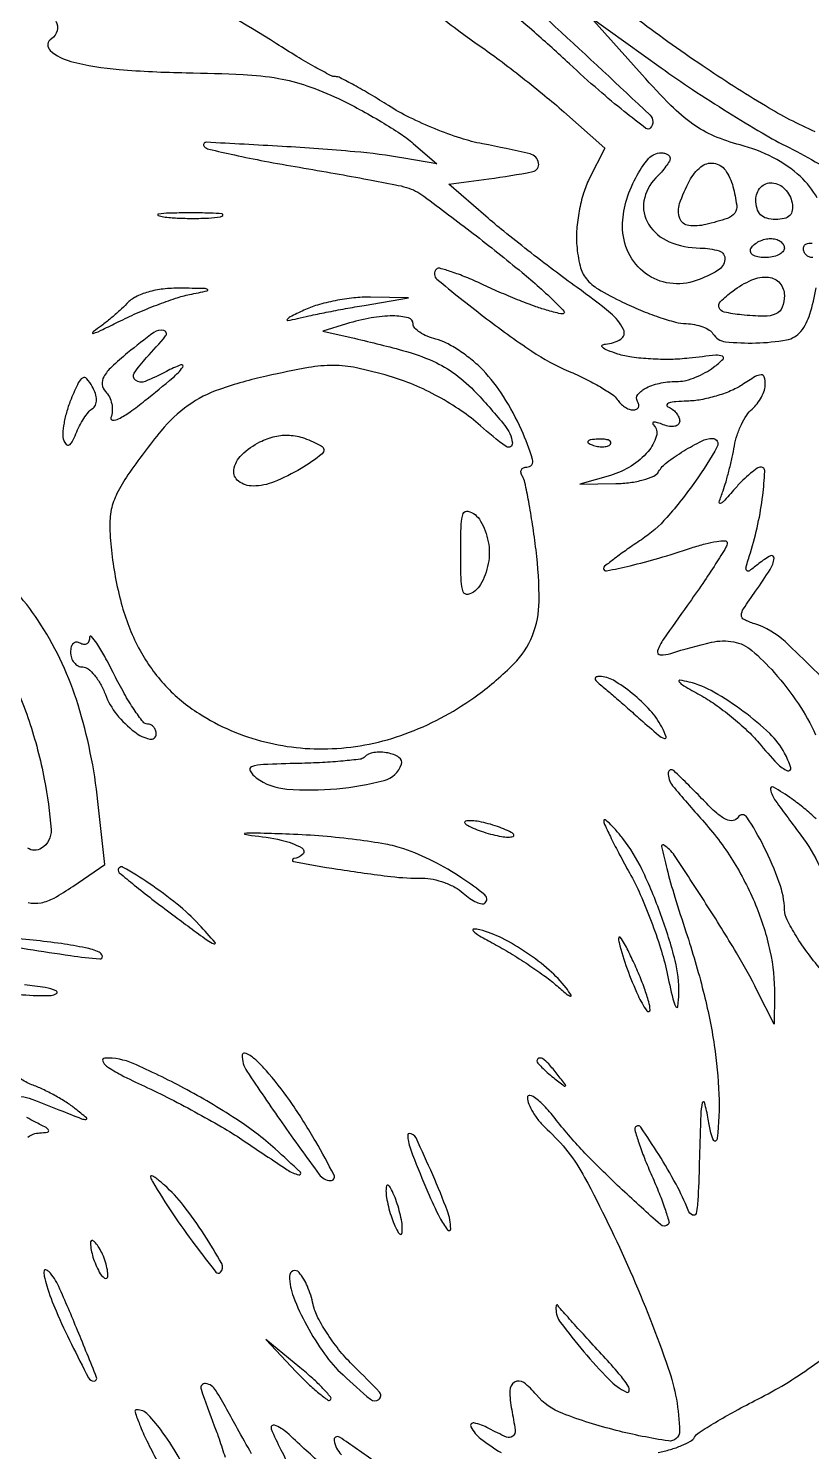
# Model space of a CAD drawing. Extents: x 39 to 1071, y 2 to 926.
# Drawn here: x 543.6 to 625.9, y 628.6 to 778.1 of the extents above; entities that cross this region are included whole.
import ezdxf

# ---------------------------------------------------------------- set-up
doc = ezdxf.new("R2010")
doc.units = 0

msp = doc.modelspace()

# ---------------------------------------------------------------- linework, layer by layer
for points in [[(583.889788, 790.701463, -0.044051), (589.502894, 786.65995, -0.008317), (598.933421, 778.242251, -0.002557), (608.884677, 768.963145, -0.41799), (608.916485, 767.603272, -0.379437), (608.45971, 767.568014, -0.005718), (606.178909, 769.337095, -0.01207), (603.493821, 771.577154, -0.007284), (600.416485, 774.353308, 0.008318), (596.736041, 777.659768, 0.004732), (592.181717, 781.541389, 0.004724), (587.52029, 785.364506, 0.007783), (583.5, 788.496941, -0.002142), (577.014916, 793.433293, -0.279693), (576.666351, 794.330793, -0.521166), (577.248607, 794.601302, -0.002508)], [(611, 764.428571, -0.136573), (610.914185, 764.120258, -0.020956), (610.559375, 763.584375, -0.0221), (610.074343, 762.973333, -0.017569), (609.5, 762.357143, 0.153392), (608.251192, 759.964179, 0.187317), (608.734026, 757.503591, 0.152808), (610.910072, 755.65798, 0.100372), (614.154762, 755, -0.075287), (616.162258, 754.695999, -0.362022), (616.745626, 753.796835, -0.232712), (615.99176, 752.637231, -0.049363), (613.745782, 751.584212, -0.119551), (610.96244, 751.299892, -0.125553), (608.414599, 752.335221, -0.122969), (606.637417, 754.48713, -0.111864), (606, 757.300547, -0.069005), (606.347445, 759.806088, -0.052382), (607.378054, 762.384511, -0.055372), (608.738089, 764.39157, -0.219584), (610.056704, 765, -0.058665), (610.417469, 764.957525, -0.077722), (610.722907, 764.832143, -0.096326), (610.927524, 764.646537, -0.161898)], [(617.601044, 761.45343, -0.023322), (617.991884, 759.518088, -0.196086), (617.78895, 758.669092, -0.162311), (617.027989, 758.117642, -0.014845), (614.74795, 757.472876, -0.09443), (612.949013, 757.369137, -0.277607), (612.017306, 758.110742, -0.172542), (611.993678, 759.662518, -0.041249), (613.035184, 762.065741, -0.096743), (614.221702, 763.520222, -0.209732), (615.580091, 763.911067, -0.206708), (616.802257, 763.176825, -0.094336)], [(623.811841, 759.738516, -0.081073), (623.83397, 758.961175, -0.164476), (623.565907, 758.419258, -0.142094), (622.988401, 758.101437, -0.055256), (622.073324, 758, -0.067185), (621.143857, 758.125458, -0.12999), (620.5, 758.5, -0.12999), (620.125458, 759.143857, -0.067185), (620, 760.073324, -0.188778), (620.511028, 761.378606, -0.232055), (621.717666, 761.844438, -0.183129), (623.06416, 761.194252, -0.143076)], [(557.767909, 758.275269, 0.018638), (559.218327, 758.150328, 0.01259), (560.878422, 758.111345, 0.012695), (562.487453, 758.154945, 0.024559), (563.767909, 758.285474, 0.212532), (564.000181, 758.434198, 0.556092), (563.934948, 758.575472, 0.025342), (562.655786, 758.668409, 0.005888), (560.5, 758.690131, 0.005499), (558.352754, 758.662864, 0.031761), (557.222448, 758.564056, 0.756877), (557.205163, 758.425738, 0.069146)], [(623, 755, -0.195654), (622.844577, 754.618015, -0.086673), (622.395164, 754.29375, -0.066561), (621.729059, 754.073608, -0.0466), (620.940983, 754, -0.047867), (620.195401, 754.071541, -0.104212), (619.66835, 754.29375, -0.181468), (619.441401, 754.621877, -0.202618), (619.5, 755, -0.08825), (619.842344, 755.382836, -0.053305), (620.359775, 755.70625, -0.051278), (620.961978, 755.925833, -0.061875), (621.559017, 756, -0.067639), (622.109818, 755.925146, -0.08433), (622.576711, 755.70625, -0.09965), (622.888931, 755.38134, -0.142666)], [(623, 750, -0.093201), (622.769837, 748.775954, -0.196893), (622.115581, 748.088336, -0.111164), (620.853374, 747.832441, -0.021172), (618.5, 747.982626, -0.023807), (616.680001, 748.264535, -0.259046), (616.136298, 748.730191, -0.298939), (616.285384, 749.380534, -0.029209), (617.573001, 750.478529, -0.060008), (619.571811, 751.643779, -0.124609), (621.342023, 751.92944, -0.19916), (622.523434, 751.312695, -0.175905)], [(553.912251, 749.166667, -0.01773), (553.166008, 748.436972, -0.01054), (552.22918, 747.619193, -0.010542), (551.259566, 746.842309, -0.017868), (550.412251, 746.239096, 0.204961), (550.305438, 746.077314, 0.585502), (550.383599, 746.012724, 0.019619), (551.374952, 746.441232, 0.00459), (553, 747.239096, -0.013562), (554.942757, 748.150062, -0.011198), (557.059375, 749.017502, -0.011356), (559.038107, 749.726016, -0.029473), (560.5, 750.118359, 0.002986), (562.361095, 750.513567, 0.661754), (562.386071, 750.646004, 0.143647), (562.061421, 750.747377, 0.00131), (559.5, 750.785025, 0.031762), (557.729658, 750.693902, 0.04177), (556.144446, 750.375169, 0.047688), (554.838245, 749.857667, 0.084481)], [(572.5, 748.464812, 0.004235), (571.075079, 747.763554, 0.112787), (570.750571, 747.495489, 0.692429), (570.823637, 747.377778, 0.012349), (571.838964, 747.60554, -0.009811), (573.049042, 747.883448, -0.003129), (574.860037, 748.250306, -0.003121), (576.882924, 748.63383, -0.003477), (578.838964, 748.978005), (583.5, 749.764762), (579.5, 749.837277, 0.031191), (577.749244, 749.759781, 0.021756), (575.79375, 749.464028, 0.022025), (573.936159, 749.014063, 0.041818)], [(577, 747.043888), (574.5, 746.287135), (577.5, 745.598101, -0.009745), (582.875817, 744.25259, -0.038145), (586.098547, 743.108989, -0.056244), (588.435716, 741.740809, -0.043721), (590.633734, 739.776256, -0.016381), (593.630742, 736.367999, -0.142236), (594.419822, 734.532165, -0.652319), (593.775393, 734.147486, -0.029225), (591.061651, 736.325337, 0.033551), (589.04682, 737.913855, 0.025345), (586.643638, 739.386858, 0.024965), (584.055652, 740.6347, 0.029121), (581.48401, 741.547672, 0.017739), (578.03998, 742.417679, 0.05292), (575.625306, 742.675137, 0.044805), (573.000257, 742.440697, 0.010073), (568.597387, 741.553837, 0.027998), (563.643758, 740.156737, 0.072304), (560.348621, 738.461163, 0.06651), (557.516912, 735.810341, 0.020987), (554.031746, 731.164272, 0.032899), (552.873394, 729.213505, 0.06657), (552.283622, 727.530879, 0.059192), (552.119602, 725.626983, 0.021397), (552.32363, 722.915262, 0.038741), (553.423083, 717.358304, 0.056742), (555.29856, 712.745066, 0.062738), (557.985411, 709.019489, 0.063963), (561.49644, 706.104394, 0.079954), (568.422783, 703.130098, 0.078398), (575.980915, 702.451345, 0.07553), (583.621421, 704.14134, 0.066637), (590.78075, 708.066765, 0.038056), (594.565616, 711.324478, 0.100729), (596.523576, 714.29184, 0.095049), (597.227448, 717.89447, 0.031545), (596.905171, 723.290801, 0.006369), (596.541137, 725.961781, 0.008579), (596.139498, 728.368568, 0.006206), (595.745607, 730.363644, 0.086776), (595.474784, 731.040801, -0.088623), (595.329869, 731.407029, -0.167457), (595.371135, 731.718235, -0.177705), (595.591481, 731.925741, -0.101258), (595.954403, 732, 0.502689), (596.544963, 732.794504, 0.033464), (595.378997, 735.898809, 0.033848), (593.484296, 739.418173, 0.050624), (591.337373, 742.169095, 0.030669), (590.183178, 743.234925, 0.025093), (588.829637, 744.23038, 0.025792), (587.487707, 745.020921, 0.058791), (586.390421, 745.438147, -0.036321), (585.475367, 745.739878, -0.048335), (584.702186, 746.15002, -0.057405), (584.16658, 746.600236, -0.191572), (584, 747.019052, 0.343449), (583.497784, 747.663945, 0.061061), (581.87491, 747.868721, 0.045561), (579.595462, 747.668736, 0.028849)], [(553.993606, 743.98491, 0.016473), (552.303214, 742.504854, 0.074544), (551.491659, 741.480258, 0.159251), (551.323079, 740.670399, 0.169019), (551.671855, 739.939994, -0.082384), (552.075062, 739.370367, -0.062028), (552.322436, 738.642641, -0.061877), (552.384161, 737.874455, -0.080923), (552.241017, 737.185696, 0.519797), (552.418251, 736.92231, 0.121454), (553.043486, 737.06341, 0.03865), (554.250934, 737.788735, 0.014687), (555.819162, 738.974916, 0.005211), (558.763697, 741.392139, 0.06001), (559.78555, 742.482158, 0.745979), (559.597986, 742.72961, 0.032951), (558.065741, 742.035184, -0.026827), (555.841854, 740.994312, -0.255024), (554.834501, 741.110966, -0.409063), (554.696079, 741.873749, -0.039299), (555.996296, 743.496057, 0.016994), (557.98853, 745.76659, 0.55203), (557.795971, 746.342674, 0.223027), (556.74488, 746.130204, 0.011972)], [(548.058873, 739.142132, 0.026045), (547.612468, 737.882648, 0.027947), (547.31154, 736.612664, 0.029009), (547.178997, 735.502072, 0.104599), (547.283303, 734.800816, 0.094791), (547.547074, 734.365842, 0.347418), (547.843655, 734.315567, 0.149339), (548.176441, 734.656381, 0.02483), (548.560633, 735.5, -0.026398), (548.933471, 736.311928, -0.024791), (549.396943, 737.097831, -0.02561), (549.877928, 737.752528, -0.073756), (550.293392, 738.130915, 0.140879), (550.614392, 738.512485, 0.107191), (550.726637, 739.049867, 0.080816), (550.612802, 739.717296, 0.045028), (550.275478, 740.472231, 0.05161), (549.706116, 741.281109, 0.363556), (549.265376, 741.35085, 0.149231), (548.810244, 740.846408, 0.01127)], [(574.34497, 734.228096, -0.528645), (574.425694, 733.393805, -0.040628), (572.227884, 731.846433, -0.036456), (569.390802, 730.443103, -0.096204), (567.176676, 730.006589, -0.161439), (565.651397, 730.507449, -0.279117), (565.161485, 731.70261, -0.163708), (565.985901, 733.286573, -0.076115), (567.902123, 734.638522, -0.056379), (569.479311, 735.213974, -0.075349), (570.995168, 735.345878, -0.069469), (572.573696, 735.022061, -0.040195)], [(602.8125, 734.316886, 0.051402), (603.359369, 734.160852, 0.05415), (603.916927, 734.123424, 0.060344), (604.402231, 734.202593, 0.126455), (604.729167, 734.395833, 0.296942), (604.77538, 734.614691, 0.208169), (604.592839, 734.799335, 0.077125), (604.112848, 734.910055, 0.028489), (603.416667, 734.921053, 0.018894), (602.670344, 734.862007, 0.168741), (602.37858, 734.720685, 0.470617), (602.395823, 734.538436, 0.054073)], [(592, 723, -0.04824), (591.88916, 721.853828, -0.041514), (591.559375, 720.688517, -0.04355), (591.075173, 719.675342, -0.086518), (590.5, 719, -0.122543), (589.732412, 718.630297, -0.369855), (589.26216, 718.889351, -0.082937), (589.041433, 720.017133, -0.006945), (589, 723, -0.006945), (589.041433, 725.982867, -0.082937), (589.26216, 727.110649, -0.369855), (589.732412, 727.369703, -0.122543), (590.5, 727, -0.086518), (591.075173, 726.324658, -0.04355), (591.559375, 725.311483, -0.041514), (591.88916, 724.146172, -0.04824)], [(550, 714.137327, -0.086845), (549.924287, 713.704707, -0.16571), (549.70625, 713.432276, -0.179095), (549.381104, 713.361959, -0.103397), (549, 713.5, 0.139169), (548.620352, 713.607943, 0.191142), (548.29375, 713.478525, 0.138808), (548.073267, 713.110654, 0.066118), (548, 712.559017, 0.08072), (548.096765, 711.963539, 0.091641), (548.376224, 711.457961, 0.100727), (548.792278, 711.119933, 0.120964), (549.280762, 711, -0.170789), (549.848804, 710.80014, -0.051966), (550.506587, 710.148814, -0.045298), (551.142364, 709.211398, -0.036141), (551.655267, 708.102347, 0.079874), (552.840635, 706.03366, 0.058137), (554.73834, 704.175349, 0.106946), (556.314195, 703.422492, 0.484104), (557, 703.964816, 0.086692), (556.930946, 704.360093, 0.094159), (556.732525, 704.695915, 0.100224), (556.436795, 704.920537, 0.112927), (556.089448, 705, -0.233523), (555.613296, 705.235211, -0.0151), (554.68572, 706.526426, -0.0195), (553.647709, 708.205277, -0.013115), (552.589448, 710.196344, 0.009022), (551.593972, 712.106854, 0.020735), (550.76065, 713.4975, 0.04103), (550.199654, 714.215381, 0.682759)], [(603.55, 709.24225, -0.008824), (604.106516, 708.782056, -0.001299), (605.213698, 707.828116, -0.001466), (606.516029, 706.693432, -0.001259), (607.87961, 705.49225, 0.00427), (609.771116, 703.846144, 0.092123), (610.408051, 703.478177, 0.637899), (610.584915, 703.65865, 0.029266), (610.121873, 704.698715, 0.065914), (608.903676, 706.44536, 0.037344), (607.023094, 708.216699, 0.036354), (605.036494, 709.59975, 0.134678), (603.577494, 710, 0.070435), (603.229151, 709.950684, 0.323985), (603.110855, 709.799169, 0.200618), (603.198613, 709.565815, 0.035468)], [(614.128954, 708.070045, -0.027857), (615.704571, 707.086477, -0.017292), (617.442871, 705.769574, -0.017335), (619.073389, 704.346458, -0.029769), (620.314394, 703.03821, 0.013288), (622.253503, 700.854241, 0.110177), (623.341785, 700.111824, 0.633926), (623.673325, 700.421169, 0.045388), (623.021754, 701.959352, 0.080277), (621.462672, 704.003399, 0.029838), (618.687516, 706.337667, 0.030097), (615.601806, 708.357074, 0.066531), (613, 709.415768, 0.027414), (612.033505, 709.610446, 0.688835), (611.940183, 709.442963, 0.087297), (612.442902, 709.020716, 0.005527)], [(578.842218, 701.508884, -0.168868), (578.427621, 701.308193, -0.005937), (576.629588, 701.119858, -0.01043), (574.468944, 700.964825, -0.007042), (571.999513, 700.874191, 0.004519), (568.272889, 700.756246, 0.071094), (567.025379, 700.525852, 0.479499), (566.861565, 700.07985, 0.099627), (567.515091, 699.365306, 0.139544), (570.729188, 698.177209, 0.042314), (575.977017, 698.218155, 0.040201), (580.946468, 699.085218, 0.254263), (582.759194, 700.777583, 0.340899), (582.507269, 701.500468, 0.098768), (581.336649, 701.970028, 0.078819), (579.860065, 702.010294, 0.165319)], [(567, 693.314984, -0.029724), (570.119075, 692.825084, -0.071781), (572.300199, 692.007735, -0.482721), (572.414066, 691.342318, -0.19644), (571.45, 690.873195, 0.880394), (571.430573, 690.560787, 0.009505), (576.039028, 689.769052, 0.007385), (581.666476, 688.996901, 0.032749), (585, 688.809643, -0.053552), (586.085761, 688.703288, -0.036357), (587.281488, 688.362909, -0.036604), (588.401521, 687.858447, -0.058909), (589.256131, 687.255985, 0.031242), (589.968988, 686.692077, 0.047177), (590.658385, 686.304176, 0.058948), (591.230652, 686.126857, 0.246867), (591.563706, 686.230373, 0.444923), (591.520231, 687.068095, 0.024098), (589.126176, 688.826547, 0.029078), (586.080979, 690.59929, 0.033912), (583, 691.906449, 0.040696), (581.101971, 692.395355, 0.011029), (578.03125, 692.855375, 0.011086), (574.51094, 693.224504, 0.011299), (571, 693.434381, 0.002551), (567.954655, 693.531887, 0.014187), (566.31875, 693.529485, 0.865375), (566.308361, 693.438951, 0.040517)], [(590.5, 694, 0.02318), (591.375609, 693.670913, 0.018093), (592.353125, 693.393028, 0.018434), (593.284048, 693.200514, 0.04179), (594, 693.140571, 0.055166), (594.502647, 693.196198, 0.507108), (594.577294, 693.367142, 0.14515), (594.303516, 693.625069, 0.015364), (593.5, 694, 0.02318), (592.624391, 694.329087, 0.018093), (591.646875, 694.606972, 0.018434), (590.715952, 694.799486, 0.04179), (590, 694.859429, 0.055166), (589.497353, 694.803802, 0.507108), (589.422706, 694.632858, 0.14515), (589.696484, 694.374931, 0.015364)], [(604.022236, 694.875953, 0.11934), (604.107645, 694.458775, 0.004437), (604.807981, 693.002909, 0.007827), (605.684602, 691.289468, 0.005399), (606.728339, 689.375953, -0.023425), (607.859883, 687.11092, -0.013892), (609.00416, 684.316686, -0.013887), (609.99277, 681.459622, -0.023167), (610.644531, 679, 0.00354), (611.281962, 676.146629, 0.070241), (611.602691, 675.312598, 0.728456), (611.819675, 675.355616, 0.022469), (611.916192, 676.712487, 0.069692), (611.524534, 680.161366, 0.023904), (610.035139, 684.9756, 0.024296), (608.052459, 689.712339, 0.055423), (606.010758, 693, 0.011919), (605.253939, 693.916423, 0.025101), (604.615537, 694.582311, 0.03843), (604.163804, 694.947202, 0.591914)], [(553, 689.645825, 0.22327), (553.118396, 689.393902, 0.002237), (554.689062, 688.103757, 0.006729), (556.545876, 686.633532, 0.004249), (558.75, 684.965706, 0.001282), (562.336698, 682.313581, 0.068982), (563.080782, 681.910562, 0.781147), (563.188131, 682.066411, 0.005818), (561.5, 683.934837, 0.035449), (559.199367, 686.093382, 0.022772), (556.256254, 688.271606, 0.017595), (553.542156, 689.959695, 0.576562)], [(592.5, 681.916469, -0.013184), (594.212202, 680.938355, -0.009814), (596.050486, 679.77296, -0.009936), (597.741645, 678.604734, -0.022094), (598.969739, 677.634635, 0.004618), (600.125226, 676.654427, 0.098647), (600.517394, 676.441397, 0.70787), (600.597014, 676.548385, 0.015776), (600.058553, 677.29668, 0.049763), (598.303132, 679.163173, 0.030926), (595.916449, 680.995605, 0.031007), (593.338097, 682.509608, 0.052477), (591, 683.400639, 0.07085), (590.358949, 683.476493, 0.661553), (590.285527, 683.291709, 0.063468), (590.951946, 682.781587, 0.008477)], [(539, 682.0558, 0.001039), (547.991538, 680.693677, 0.016272), (551.0795, 680.334713, 0.487112), (551.339506, 680.615262, 0.254294), (551, 681.055263, 0.055203), (549.570535, 681.505741, 0.012154), (547.03125, 681.943415, 0.012502), (544.054678, 682.306479, 0.011733), (541, 682.529579, 0.00042), (535.921591, 682.77659, 0.070206), (535.371647, 682.725619, 0.822129), (535.375647, 682.620368, 0.001052)], [(605.628474, 682.064575, 0.024114), (606.479301, 679.30473, 0.021221), (607.624346, 676.516704, 0.039422), (608.536695, 674.889219, 0.750467), (608.886695, 675, 0.066398), (608.757292, 675.82306, 0.013392), (608.296903, 677.234375, 0.013919), (607.667027, 678.858593, 0.012618), (606.928071, 680.5, 0.008943), (606.215211, 681.916894, 0.052329), (605.752829, 682.609594, 0.662747), (605.592768, 682.56132, 0.089773)], [(555.757662, 666.968678, -0.010095), (558.463687, 665.655049, -0.007327), (561.423322, 664.088637, -0.007406), (564.189976, 662.518322, -0.016039), (566.257662, 661.212948, 0.002781), (570.749301, 658.207851, 0.083652), (571.988768, 657.658546, 0.772037), (572.144219, 657.938994, 0.007854), (569.5, 660.384178, 0.038522), (565.359242, 663.555557, 0.021772), (559.910876, 666.770235, 0.01886), (554.594237, 669.350284, 0.112854), (551.590278, 669.925908, 0.508537), (551.382369, 669.618365, 0.152976), (551.790986, 669.080909, 0.035854), (553.306856, 668.160939, 0.010512)], [(566.040641, 670.263424, 0.156113), (566.531366, 668.536557, 0.006371), (570.227038, 663.126942, 0.00513), (574.109667, 657.715227, 0.221535), (575.313985, 657.053914, 0.582164), (575.685739, 657.618211, 0.012816), (573.754098, 661.175138, 0.019229), (571.321646, 665.041315, 0.027021), (568.842146, 668.275539, 0.018513), (567.778087, 669.428967, 0.042909), (566.880347, 670.18957, 0.096669), (566.291714, 670.455541, 0.473713)], [(597, 669.622445, 0.184603), (597.08115, 669.410139, 0.013803), (597.514063, 668.952641, 0.017649), (598.079598, 668.425681, 0.012436), (598.75, 667.872445, 0.001576), (599.879507, 666.99236, 0.377591), (600, 667, 0.377591), (600.00764, 667.120493, 0.001576), (599.127555, 668.25, 0.017685), (598.23668, 669.306759, 0.065617), (597.573889, 669.869516, 0.241985), (597.193395, 669.90695, 0.307699)], [(583.935992, 659.75, 0.00683), (585.53022, 655.860322, 0.018534), (586.798423, 653.164396, 0.045121), (587.609841, 651.889918, 0.711275), (587.938896, 652, 0.094259), (587.6083, 653.853469, 0.01178), (586.055716, 657.651775, 0.006628), (584.296515, 661.540378, 0.290993), (583.573643, 662, 0.40862), (583.427449, 661.856577, 0.044731), (583.463875, 661.339062, 0.034871), (583.633378, 660.613127, 0.019057)], [(556.591841, 656.981039, 0.012902), (558.753681, 653.568317, 0.013311), (561.067159, 650.307695, 0.005664), (563.256949, 647.457073, 0.449524), (563.760406, 647.427073, 0.337733), (563.884333, 648.34644, 0.0137), (562.035447, 651.397406, 0.022606), (559.876737, 654.437727, 0.046236), (557.874127, 656.565794, 0.0112), (556.98576, 657.315506, 0.0916), (556.52092, 657.56696, 0.595716), (556.394126, 657.446121, 0.068552)], [(581.140571, 656, 0.04179), (581.200514, 655.284048, 0.018434), (581.393028, 654.353125, 0.018093), (581.670913, 653.375609, 0.02318), (582, 652.5, 0.015364), (582.374931, 651.696484, 0.14515), (582.632858, 651.422706, 0.507108), (582.803802, 651.497353, 0.055166), (582.859429, 652, 0.04179), (582.799486, 652.715952, 0.018434), (582.606972, 653.646875, 0.018093), (582.329087, 654.624391, 0.02318), (582, 655.5, 0.015364), (581.625069, 656.303516, 0.14515), (581.367142, 656.577294, 0.507108), (581.196198, 656.502647, 0.055166)], [(550.085598, 650.5, 0.063775), (550.357286, 649.026174, 0.042982), (551.017282, 647.445723, 0.1286), (551.579645, 646.826475, 0.583191), (551.914402, 647, 0.053798), (551.865933, 647.682866, 0.029384), (551.668473, 648.5, 0.028934), (551.367204, 649.315929, 0.040566), (551, 650, 0.025013), (550.628728, 650.515951, 0.099487), (550.331527, 650.765625, 0.36682), (550.157983, 650.729945, 0.181913)], [(545.515916, 646, 0.030756), (546.474833, 643.369235, 0.012134), (548.100413, 639.873684, 0.004639), (549.883319, 636.353652, 0.280174), (550.464905, 636, 0.530171), (550.733879, 636.396713, 0.003045), (548.741284, 641.310306, 0.006624), (546.759954, 645.937145, 0.084941), (545.719586, 647.5, 0.13353), (545.39774, 647.696666, 0.458277), (545.218175, 647.57994, 0.091023), (545.243772, 647.030937, 0.014977)], [(571, 647.026898, 0.094123), (571.414695, 644.843469, 0.030351), (572.811975, 641.84493, 0.030813), (574.671516, 638.86807, 0.050834), (576.628879, 636.643304, 0.011261), (579.511463, 634.088709, 0.35484), (580.396683, 634.070412, 0.441497), (580.456349, 634.833997, 0.011605), (577.790003, 637.54687, -0.028591), (576.344739, 639.120854, -0.025157), (575.021212, 640.915961, -0.025972), (573.992419, 642.65947, -0.066334), (573.492224, 644.035403, 0.044414), (572.883818, 645.968118, 0.075357), (572.007696, 647.415977, 0.323098), (571.375864, 647.5781, 0.3085)], [(599, 643.599945, 0.162413), (599.483334, 642.151217, 0.014329), (601.921415, 639.090735, 0.018301), (604.555507, 636.193954, 0.080973), (606.405211, 634.832045, 0.49953), (606.686219, 634.968993, 0.191685), (606.589837, 635.475627, 0.034591), (605.625341, 636.782127, 0.010688), (604, 638.611322, -0.001588), (602.257438, 640.501993, -0.002377), (600.748438, 642.165532, -0.000982), (599.465837, 643.598713, -0.05172), (599.25, 643.898061, 0.111322), (599.155385, 644.001044, 0.387559), (599.073437, 643.990039, 0.145139), (599.015599, 643.856809, 0.030337)], [(571.717949, 636.978704, 0.011726), (572.978917, 635.716385, 0.019754), (574.101218, 634.726116, 0.014811), (575.02816, 634.015789, 0.392745), (575.312383, 634.051282, 0.365526), (575.311548, 634.350815, 0.014438), (574.522411, 635.228119, 0.019617), (573.445442, 636.272747, 0.011863), (572.094434, 637.427422), (568.5, 640.354844)]]:
    msp.add_lwpolyline(points, format="xyb", close=True)
for points in [[(546.443372, 778.82934, -0.406246), (545.982365, 776.989101, 0.501913), (545.874141, 775.74639, 0.120552), (548.039543, 774.598713, 0.041388), (553.109597, 773.756099, 0.016572), (560.141808, 773.412524, -0.00796), (566.124622, 773.223426, -0.030208), (569.842126, 772.820695, -0.041701), (572.841095, 772.049617, -0.02737), (576.141808, 770.69384, -0.012723), (578.376557, 769.55891, -0.011041), (580.660406, 768.259022, -0.011174), (582.676197, 766.989974, -0.031724), (584, 765.988531), (586.5, 763.83506), (583, 764.444386, 0.021401), (577.851842, 765.115188, 0.007038), (570.232102, 765.670103, 0.002159), (562.25207, 766.103886, 0.668708), (562.048665, 765.67401, 0.152178), (562.537614, 765.386288, 0.003445), (565.21249, 764.779827, 0.007424), (568.386959, 764.132307, 0.004919), (572.048665, 763.4791, -0.002124), (575.799447, 762.831615, -0.002709), (579.251531, 762.20127, -0.002109), (582.139778, 761.645072, -0.022672), (583.296973, 761.362136, -0.088538), (585.122556, 760.453676, -0.004723), (590.311866, 756.526653, -0.008149), (595.435827, 752.437461, -0.020385), (599, 749.243874, -0.011258), (599.842492, 748.386942, -0.445427), (599.822683, 748.150835, -0.228577), (599.496527, 748.084865, -0.005776), (598, 748.48524, -0.020034), (596.748453, 748.890329, -0.006883), (594.970606, 749.573471, -0.006828), (593.028255, 750.381614, -0.007851), (591.197806, 751.207036, 0.011873), (589.516208, 751.949118, 0.01831), (588.026224, 752.501852, 0.013078), (586.800773, 752.870828, 0.269157), (586.44231, 752.775644, 0.44287), (586.493276, 751.72387, 0.007998), (591.399842, 747.816112, 0.016617), (596.478055, 744.165095, 0.04632), (600.331971, 742.072026, -0.013886), (602.083961, 741.262735, -0.017057), (603.66973, 740.407495, -0.015614), (604.93978, 739.611339, -0.106918), (605.448852, 739.08276, 0.059779), (605.779, 738.66859, 0.05078), (606.215212, 738.318061, 0.053139), (606.686136, 738.079282, 0.091022), (607.118034, 738, 0.101381), (607.456391, 738.069318, 0.177787), (607.66176, 738.262969, 0.167356), (607.700092, 738.553412, 0.088519), (607.564761, 738.895215, -0.321037), (607.61412, 739.623055, -0.107654), (608.499621, 740.320735, -0.067387), (610.04553, 740.830054, -0.045955), (611.890658, 741, 0.065027), (612.691055, 741.104537, 0.030767), (613.680617, 741.43385, 0.029854), (614.688909, 741.911571, 0.037083), (615.55887, 742.476935, 0.026539), (616.559624, 743.325833, 0.5551), (616.495663, 743.642577, 0.11482), (615.790463, 743.734346, 0.003924), (613, 743.434387, -0.024343), (611.05732, 743.305487, -0.018951), (608.940625, 743.348503, -0.019316), (606.967172, 743.540218, -0.043328), (605.5, 743.8715, -0.016289), (604.440954, 744.247612, -0.074824), (603.877976, 744.572344, -0.465745), (603.872374, 744.783764, -0.170309), (604.190983, 744.914047, 0.128443), (605.81312, 745.427005, 0.385386), (606.100831, 746.453207, 0.105849), (604.736316, 748.164058, 0.015848), (601.228702, 750.857988, -0.00559), (598.752254, 752.68044, -0.004103), (596.045506, 754.754446, -0.004146), (593.515623, 756.760028, -0.009191), (591.62834, 758.339953), (587.75668, 761.704026), (591.960927, 762.267934, 0.014416), (596.566739, 763.021436, 0.411768), (597.183575, 763.925806, 0.29702), (596.276356, 764.880174, 0.011465), (591.281502, 765.946614, -0.03183), (588.994585, 766.533139, -0.017746), (586.292627, 767.519994, -0.017644), (583.619775, 768.716682, -0.02724), (581.411992, 769.953677, 0.006864), (579.514701, 771.120696, 0.009658), (577.788947, 772.105142, 0.006343), (576.325928, 772.878752, 0.118986), (575.823637, 773, -0.122587), (575.312841, 773.127144, -0.005344), (573.685314, 774.013309, -0.008808), (571.769341, 775.12795, -0.006144), (569.646302, 776.449561, 0.027021), (559.222903, 782.349496, 0.0229)], [(586.449052, 779.620254, 0.005293), (588.940894, 777.710428, 0.009949), (591, 776.229661, -0.009861), (593.034659, 774.767018, -0.005572), (595.445517, 772.918479, -0.005559), (597.836378, 770.999275, -0.009087), (599.814526, 769.313758), (604.129051, 765.5), (602.502786, 762.273056, 0.043437), (601.896838, 760.755935, 0.026847), (601.440997, 758.889111, 0.026734), (601.185147, 756.967354, 0.040394), (601.18826, 755.280138, 0.037932), (601.533681, 753.11796, 0.111616), (602.193836, 751.773908, 0.090088), (603.455258, 750.684766, 0.019546), (606, 749.316107, 0.016179), (607.883585, 748.470392, 0.01608), (609.821726, 747.746391, 0.016148), (611.553877, 747.223732, 0.058523), (612.690983, 747.059025, -0.040937), (613.574971, 746.9625, -0.042511), (614.419912, 746.723589, -0.046317), (615.108673, 746.388244, -0.118438), (615.5, 746, 0.230142), (616.814488, 745.167039, 0.034881), (620.012218, 745.030496, 0.035976), (623.228227, 745.349859, 0.185621), (624.736842, 746.25, 0.091581), (625.68367, 748.054947, 0.035524), (626.32805, 750.81396, 0.031896)], [(626.434137, 760.274271, 0.081931), (624.684248, 762.496399, 0.065699), (621.80455, 764.504913, 0.056057), (618.345349, 765.830012, -0.038291), (615.62454, 766.763086, -0.053381), (613.384613, 768.026549, -0.041427), (611.083431, 769.976809, -0.013967), (608.061278, 773.175581), (602.622557, 779.264163), (610.061278, 773.924439, 0.009375), (613.347808, 771.657413, 0.006853), (617.077375, 769.259566, 0.006928), (620.674898, 767.084344, 0.015174), (623.5, 765.542357, -0.013509), (626.640715, 763.841656, -0.054763)], [(626.254054, 767.203178, -0.031564), (621.010744, 769.919978, -0.013595), (614.37146, 774.160156, -0.012922), (607.236723, 779.268645, -0.012848)], [(625.975, 754, -0.098369), (625.602893, 754.073923, -0.097785), (625.286406, 754.284531, -0.098101), (625.074457, 754.598964, -0.099712), (625, 754.968615, -0.184534), (625.122486, 755.289193, -0.147206), (625.440625, 755.483616, -0.100118), (625.925634, 755.511135, -0.055937)], [(629.04924, 707.756391, 0.012803), (623.073896, 713.664314, 0.112164), (619.882592, 715.537264, -0.037199), (618.765263, 715.985737, -0.294087), (618.490569, 716.441212, -0.14038), (618.708236, 717.124737, -0.007886), (619.983597, 718.976964, 0.013536), (621.510286, 721.248723, 0.112149), (621.923538, 722.412262, 0.599528), (621.5499, 722.672603, 0.053882), (620.326585, 721.872445, -0.012189), (619.326674, 721.092351, -0.404532), (619.051031, 721.128573, -0.240936), (618.98045, 721.479538, -0.006796), (619.430853, 723, 0.021996), (620.221082, 725.999517, 0.023308), (620.726826, 728.999614, 0.01671), (620.948969, 731.547097, 0.429991), (620.519699, 732, 0.155933), (620.138681, 731.878212, 0.019314), (619.440214, 731.339062, 0.021293), (618.641297, 730.611663, 0.016124), (617.82659, 729.75, -0.003034), (616.578216, 728.358452, -0.161117), (616.270753, 728.184842, -0.571801), (616.152645, 728.317757, -0.008862), (616.557726, 729.5, 0.016966), (616.869079, 730.459102, 0.008098), (617.207135, 731.710864, 0.008018), (617.518419, 733.03116, 0.011304), (617.750208, 734.217833, -0.037367), (618.031528, 735.343057, -0.031958), (618.488944, 736.47647, -0.033227), (619.041594, 737.455478, -0.074572), (619.608778, 738.090278, 0.055417), (620.141164, 738.642236, 0.043215), (620.591329, 739.344163, 0.044459), (620.898824, 740.081683, 0.076689), (621, 740.737455, 0.07525), (620.89114, 741.45668, 0.342525), (620.566642, 741.683653, 0.122482), (619.944164, 741.4956, 0.010726), (618.535183, 740.61501, -0.046775), (617.35382, 739.9901, -0.026651), (615.829384, 739.451218, -0.026415), (614.223083, 739.068875, -0.039229), (612.785183, 738.921053, 0.014744), (611.599029, 738.857518, 0.049075), (610.83221, 738.717133, 0.265783), (610.651949, 738.532013, 0.37635), (610.75, 738.337719, -0.064804), (611.227939, 738.068523, -0.060767), (611.632812, 737.680798, -0.065111), (611.907318, 737.238651, -0.106796), (612, 736.809678, -0.201993), (611.859188, 736.475342, -0.142209), (611.494891, 736.28055, -0.09291), (610.939164, 736.267646, -0.051128), (610.280481, 736.445864, 0.018816), (609.657879, 736.658273, 0.078866), (609.267094, 736.710853, 0.409477), (609.167241, 736.607844, 0.196975), (609.245297, 736.42137, -0.276395), (609.548039, 735.216008, -0.103599), (608.679471, 733.625029, -0.076126), (606.912942, 732.098455, -0.070753), (604.726917, 731.123726), (601.5, 730.20223), (605.291867, 730.264719, 0.028752), (606.795395, 730.376131, 0.035037), (608.177887, 730.658535, 0.037646), (609.271636, 731.053824, 0.154232), (609.791867, 731.517619, -0.097663), (610.653744, 732.478101, -0.023353), (612.434501, 733.691288, -0.022453), (614.308183, 734.730639, -0.115903), (615.454582, 735, -0.574505), (615.95053, 734.149409, -0.024429), (613.655047, 730.519595, -0.02681), (610.652462, 726.701174, -0.066655), (607.980245, 724.368229, 0.006308), (606.454682, 723.33075, 0.009817), (605.169197, 722.394529, 0.004494), (604.110788, 721.576326, 0.229854), (604, 721.348062, 0.473859), (604.308057, 721.095998, 0.007715), (606.789617, 721.63713, 0.014036), (609.795917, 722.431079, 0.008925), (613.25, 723.515161, -0.016297), (614.688366, 723.943411, -0.02906), (615.898438, 724.187043, -0.031853), (616.787497, 724.25554, -0.418088), (617, 724.045826, -0.138471), (616.865867, 723.570776, -0.004248), (615.774922, 721.826353, -0.00806), (614.42757, 719.785463, -0.005455), (612.829523, 717.501579, 0.003608), (610.303217, 713.919301, 0.068758), (609.685259, 712.701882, 0.50186), (609.96769, 712.287155, 0.086441), (611.079523, 712.432277, -0.018338), (615.340294, 713.591207, -0.103602), (617.682199, 713.64376, -0.130993), (619.577462, 712.740986, -0.036322), (621.945051, 710.409802, -0.031478), (624.478128, 707.129732, -0.043894), (626.277347, 703.889856, -0.042613)], [(543.537697, 686.259326, 0.095109), (544.894168, 686.243669, 0.083253), (546.263888, 686.734716, 0.022599), (548.226322, 687.952907), (551.590178, 690.257858), (550.878898, 696.878929, 0.04829), (548.785024, 707.024744, 0.067), (544.887111, 715.43886, 0.077024), (539.436644, 721.636136, 0.097891)], [(541.27152, 711, -0.035835), (543.639071, 705.323345, -0.033204), (545.243527, 699.221119, -0.029536), (545.945299, 693.922277, -0.279408), (544.946328, 691.966829, -0.138232), (544.187986, 691.749708, -0.169684), (543.495581, 691.988453, -0.092244)], [(627.039933, 679, -0.019395), (625.521298, 680.869531, -0.022408), (624.22798, 682.765625, -0.022195), (623.287451, 684.449361, -0.108611), (623.020675, 685.5, 0.078506), (622.471627, 688.37067, 0.029951), (620.860729, 692.122559, 0.028805), (619.06601, 695.235167, 0.548704), (618.137579, 695.222608, -0.219339), (617.606782, 694.870748, -0.153119), (616.885795, 694.97996, -0.069894), (615.888769, 695.652984, -0.018373), (614.502366, 696.997531, 0.011262), (611.375936, 700.117043, 0.641856), (610.798146, 699.886608, 0.188578), (611.249797, 698.536071, 0.0092), (614.397442, 694.902845, -0.043125), (617.555416, 690.715047, -0.042198), (619.974412, 686.017918, -0.043837), (621.490635, 681.178299, -0.057306), (621.960154, 676.568499), (621.920308, 673.5), (620.160288, 677, 0.018456), (617.96409, 680.993093, 0.008011), (614.766453, 686.141647, 0.003961), (611.451047, 691.20518, 0.107811), (610.308844, 692.309124, 0.664061), (610.08991, 692.153214, 0.007816), (610.645622, 689.84285, 0.011184), (611.489067, 686.84251, 0.005964), (612.658931, 683.169425, -0.017645), (614.482034, 676.946256, -0.024782), (615.63249, 671.274973, -0.02785), (616.122199, 666.130323, -0.038542), (615.946955, 661.5, -0.204636), (615.782275, 661.211426, -0.476019), (615.573596, 661.2625, -0.053994), (615.291793, 662.073766, -0.012318), (615, 663.5, 0.019466), (614.615943, 665.249499, 0.784209), (614.379769, 665.246121, 0.048093), (614.212268, 663.967983, 0.002135), (614.078519, 659.5, -0.004224), (613.936713, 655.343463, -0.041889), (613.716995, 653.612782, -0.497582), (613.351223, 653.44176, -0.178045), (612.895281, 653.948844, 0.028658), (611.618937, 656.679453, 0.016988), (609.805947, 659.784256, 0.008266), (607.929631, 662.654219, 0.470975), (607.373804, 662.707137, 0.273789), (607.289948, 662.379986, 0.008922), (607.708281, 661.034322, 0.014823), (608.296958, 659.416056, 0.009485), (609.071429, 657.571429, -0.008952), (609.847549, 655.72838, -0.014045), (610.441154, 654.115112, -0.008064), (610.869795, 652.769392, -0.276121), (610.791444, 652.458111, -0.397709), (609.98328, 652.435202, -0.005362), (605.975167, 656.090888, -0.013843), (602.049022, 659.958222, -0.024469), (599.063495, 663.387505, 0.017388), (597.88539, 664.780037, 0.042097), (596.899902, 665.697565, 0.105353), (596.272423, 666.005037, 0.48815), (596, 665.792492, 0.100938), (596.142599, 665.093322, 0.037438), (596.606118, 664.196936, 0.035229), (597.273799, 663.266622, 0.03559), (598.063379, 662.442643, -0.08603), (602.0154, 657.38814, -0.019517), (606.796296, 647.564501, -0.019888), (610.802527, 637.360718, -0.078826), (611.985219, 630.75, -0.464246), (610.812172, 629.718611, -0.025198), (605.330285, 630.820914, -0.028452), (599.707303, 632.595539, -0.129587), (596.939503, 634.572894, 0.058008), (595.611607, 635.840532, 0.307188), (594.658789, 635.888427, 0.26294), (594.150316, 634.9809, 0.048503), (594.35, 633, -0.015466), (594.710655, 630.853499, -0.261612), (594.456258, 630.209516, -0.283266), (593.793631, 630.12238, -0.017521), (591.934259, 631.035184, 0.067746), (590.387968, 631.610357, 0.637061), (590.066961, 631.194319, 0.109708), (591.107642, 629.948247, 0.029566), (593.25, 628.491)], [(626.331742, 695.054393, 0.016569), (625.085078, 696.155994, 0.01795), (623.80018, 697.142284, 0.022696), (621.873677, 698.386351, 0.6611), (621.526306, 698.127572, 0.097384), (622.067957, 696.952451, 0.004396), (624.718081, 693.354561, -0.050412), (626.744712, 689.995809, -0.020035)], [(541.065891, 676.715396, 0.006903), (544.067872, 676.512354, 0.025803), (545.958734, 676.508323, 0.142327), (546.528407, 676.704863, 0.58397), (546.5, 676.9844, 0.06323), (545.330772, 677.328392, 0.01247), (543.159862, 677.623036, 0.013035)], [(542.776399, 665.90873, -0.056918), (543.946549, 665.611903, -0.005065), (546.782119, 664.504683, 0.001889), (549.153783, 663.561201, 0.108464), (549.615395, 663.487294, 0.677159), (549.667613, 663.643295, 0.007616), (548.5, 664.603267, 0.026642), (547.549049, 665.281595, 0.015136), (546.333575, 666.003702, 0.015083), (545.06168, 666.658819, 0.024007), (543.933446, 667.13246, -0.070483), (542.689607, 667.796214, -0.020481)], [(543.514063, 661.624387, -0.085813), (544.081353, 661.940522, -0.074776), (544.75, 662.06768, 0.025928), (545.584191, 662.143381, 0.494729), (545.694246, 662.340315, 0.171268), (545.426756, 662.628323, 0.008425), (544.25, 663.220495, -0.02844), (543.388599, 663.69808, -0.036638)], [(609.738532, 628.489666, 0.02246), (611.021193, 628.813364, 0.026609), (612.197388, 629.236486, 0.026962), (613.134187, 629.691834, 0.128417), (613.56138, 630.099315, -0.11126), (614.059055, 630.607262, -0.007884), (615.752312, 631.664695, -0.010813), (617.837983, 632.86121, -0.007935), (620.199345, 634.100629, 0.037959), (625.815865, 637.493041, 0.033191), (631.12832, 641.838429, 0.031422)], [(567.028135, 628.375879, -0.009728), (565.544108, 631.006383, 0.010117), (563.268544, 635.032599, 0.23168), (562.191651, 635.739388, 0.550481), (561.717478, 635.164692, 0.013732), (563.096731, 631.3151, -0.010588), (563.605394, 629.923011, -0.004286), (564.242209, 628.005061, -0.004238)], [(559.502119, 627.737991, 0.030138), (557.70975, 630.581, 0.035078), (556.119583, 632.496376, 0.204735), (554.941195, 633, 0.511285), (554.772301, 632.766168, 0.015277), (555.255938, 631.44245, 0.018619), (556.015883, 629.731913, 0.010269), (557.064211, 627.697704, -0.026842)], [(574.308011, 627.270019, 0.005044), (570.727768, 630.58828, 0.097546), (569.438001, 631.366451, 0.648467), (569.081555, 630.997824, 0.027358), (570.109781, 628.794872, -0.02096), (570.597841, 627.783174, -0.009613)], [(580, 627.5, 0.012883), (576.250683, 630.119731, 0.653867), (575.686842, 629.755076, 0.1598), (576.456433, 628.270955, 0.007906)]]:
    msp.add_lwpolyline(points, format="xyb")

doc.saveas('drawing.dxf')
